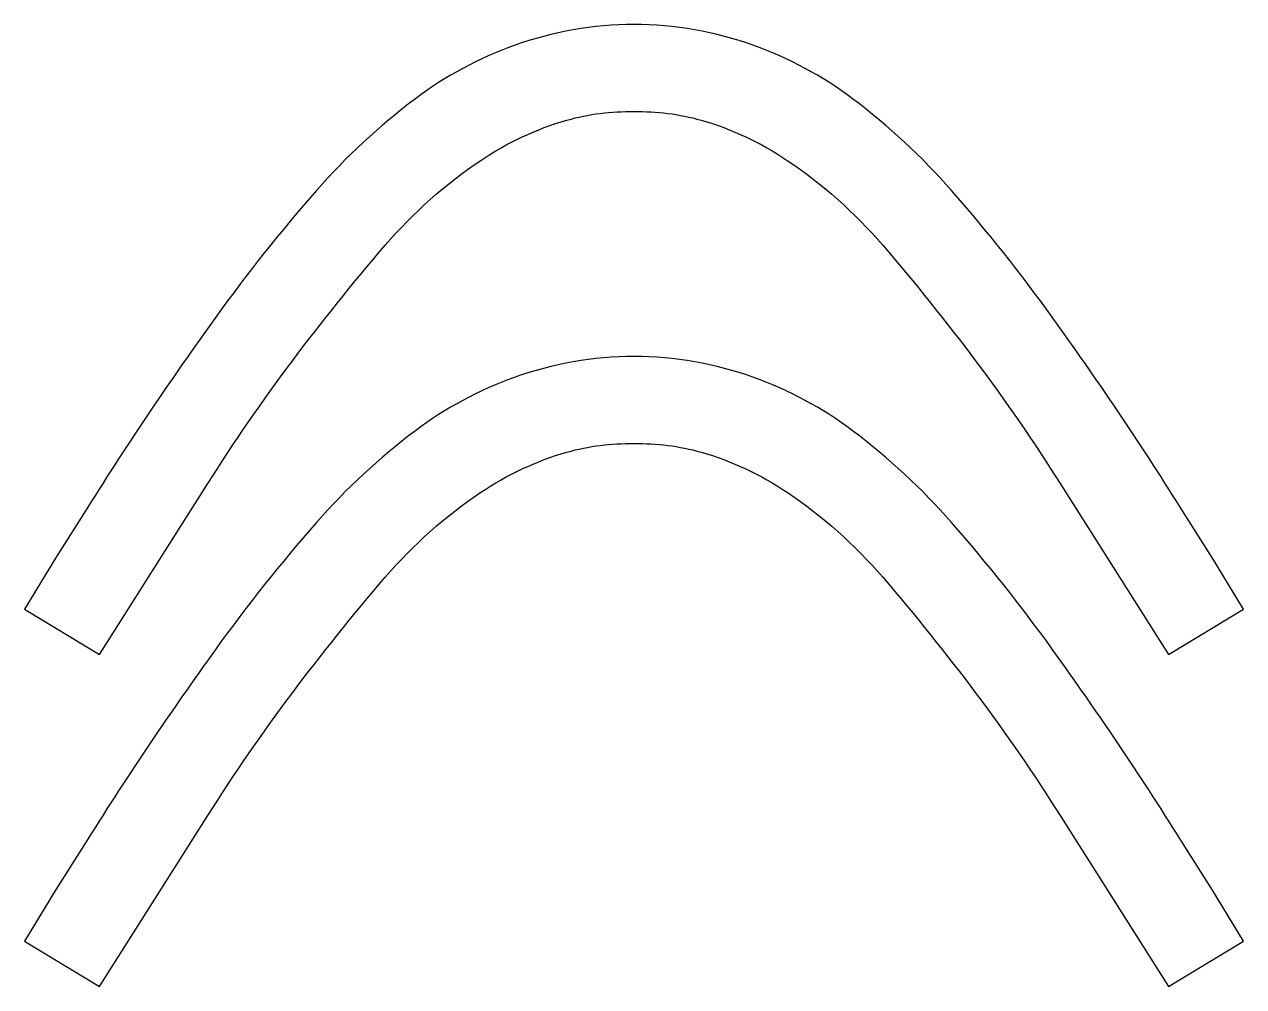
# Model space of a CAD drawing. Header units: millimetres. Extents: x -2789 to 12250, y -4440 to 7168.
# Drawn here: x 5910 to 6536, y 5118 to 5611 of the extents above; entities that cross this region are included whole.
import ezdxf

# ---------------------------------------------------------------- set-up
doc = ezdxf.new("R2010")
doc.units = ezdxf.units.MM
doc.header["$MEASUREMENT"] = 0

msp = doc.modelspace()

# ---------------------------------------------------------------- linework, layer by layer
for points in [[(6223.12351, 5611.47346, 0.084765708), (6161.71754, 5600.67549, 0.075470163), (6110.94378, 5573.3419, 0.051729589), (6060.19148, 5526.26281, 0.023808722), (6008.50831, 5461.2881, 0.015661087), (5942.83099, 5363.83577), (5926.33216, 5337.61908), (5910.33355, 5311.47346), (5948.8646, 5288.22784), (6004.41041, 5375.9474, -0.019645791), (6047.47581, 5438.38877, -0.016789731), (6095.5283, 5498.22133, -0.067091897), (6144.49615, 5541.7445, -0.078237309), (6188.71238, 5562.3697, -0.073432161), (6223.11918, 5566.73443, -0.073432161), (6257.52599, 5562.3697, -0.078237309), (6301.74221, 5541.7445, -0.067091897), (6350.71007, 5498.22133, -0.016789731), (6398.76256, 5438.38877, -0.019645791), (6441.82796, 5375.9474), (6497.37497, 5288.22596), (6535.90482, 5311.47346), (6519.9062, 5337.61908), (6503.40738, 5363.83577, 0.015661087), (6437.73006, 5461.2881, 0.023808722), (6386.04689, 5526.26281, 0.051729589), (6335.29459, 5573.3419, 0.075470163), (6284.52083, 5600.67549, 0.084765708), (6223.11486, 5611.47346)], [(6223.12351, 5441.19467, 0.084765708), (6161.71754, 5430.39671, 0.075470163), (6110.94378, 5403.06312, 0.051729589), (6060.19148, 5355.98403, 0.023808722), (6008.50831, 5291.00931, 0.015661087), (5942.83099, 5193.55698), (5926.33216, 5167.3403), (5910.33355, 5141.19467), (5948.8646, 5117.94906), (6004.41041, 5205.66862, -0.019645791), (6047.47581, 5268.10998, -0.016789731), (6095.5283, 5327.94254, -0.067091897), (6144.49615, 5371.46571, -0.078237309), (6188.71238, 5392.09092, -0.073432161), (6223.11918, 5396.45565, -0.073432161), (6257.52599, 5392.09092, -0.078237309), (6301.74221, 5371.46571, -0.067091897), (6350.71007, 5327.94254, -0.016789731), (6398.76256, 5268.10998, -0.019645791), (6441.82796, 5205.66862), (6497.37497, 5117.94717), (6535.90482, 5141.19467), (6519.9062, 5167.3403), (6503.40738, 5193.55698, 0.015661087), (6437.73006, 5291.00931, 0.023808722), (6386.04689, 5355.98403, 0.051729589), (6335.29459, 5403.06312, 0.075470163), (6284.52083, 5430.39671, 0.084765708), (6223.11486, 5441.19467)]]:
    msp.add_lwpolyline(points, format="xyb")

doc.saveas('drawing.dxf')
